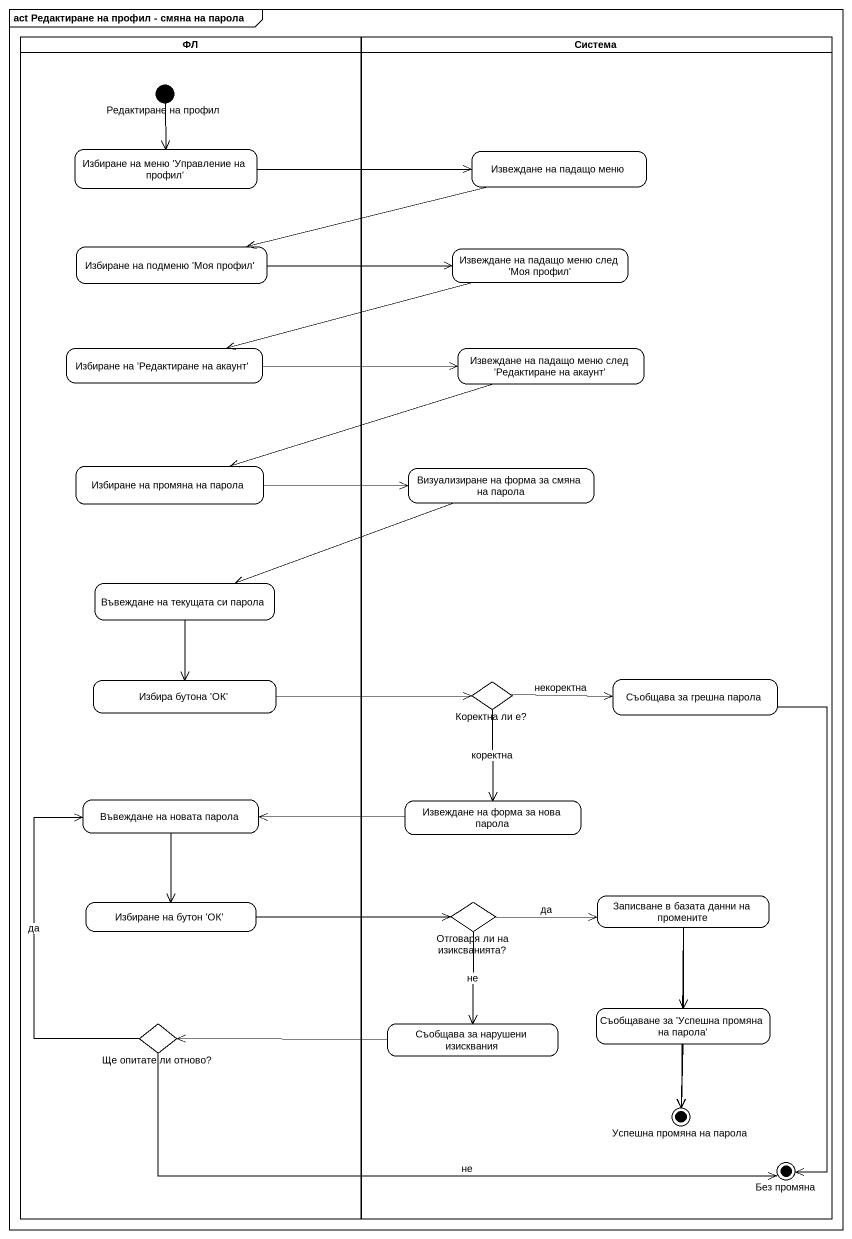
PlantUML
@startuml
mainframe act Редактиране на профил - смяна на парола
hide empty description
state ФЛ <<partition>> {
  state "Редактиране на профил" as Редактиране_на_профил <<start>>
  state "Избиране на меню 'Управление на профил'" as Избиране_на_меню_Управление
  state "Избиране на подменю 'Моя профил'" as Избиране_на_подменю_Моя
  state "Избиране на 'Редактиране на акаунт'" as Избиране_на_Редактиране_на
  state "Избиране на промяна на парола" as Избиране_на_промяна_на
  state "Въвеждане на текущата си парола" as Въвеждане_на_текущата_си
  state "Избира бутона 'ОК'" as Избира_бутона_ОК
  state "Въвеждане на новата парола" as Въвеждане_на_новата_парола
  state "Избиране на бутон 'ОК'" as Избиране_на_бутон_ОК
  state "Ще опитате ли отново?" as Ще_опитате_ли_отново <<choice>>
}
state Система <<partition>> {
  state "Извеждане на падащо меню" as Извеждане_на_падащо_меню
  state "Извеждане на падащо меню след 'Моя профил'" as Извеждане_на_падащо_меню_2
  state "Извеждане на падащо меню след 'Редактиране на акаунт'" as Извеждане_на_падащо_меню_3
  state "Визуализиране на форма за смяна на парола" as Визуализиране_на_форма_за
  state "Коректна ли е?" as Коректна_ли_е <<choice>>
  state "Съобщава за грешна парола" as Съобщава_за_грешна_парола
  state "Извеждане на форма за нова парола" as Извеждане_на_форма_за_нова
  state "Отговаря ли на изиксванията?" as Отговаря_ли_на_изиксванията <<choice>>
  state "Записване в базата данни на промените" as Записване_в_базата_данни_на
  state "Съобщава за нарушени изисквания" as Съобщава_за_нарушени
  state "Съобщаване за 'Успешна промяна на парола'" as Съобщаване_за_Успешна
  state "Успешна промяна на парола" as Успешна_промяна_на_парола <<end>>
  state "Без промяна" as Без_промяна <<end>>
}
Редактиране_на_профил --> Избиране_на_меню_Управление
Избиране_на_меню_Управление -right-> Извеждане_на_падащо_меню
Извеждане_на_падащо_меню -left-> Избиране_на_подменю_Моя
Избиране_на_подменю_Моя -right-> Извеждане_на_падащо_меню_2
Извеждане_на_падащо_меню_2 -left-> Избиране_на_Редактиране_на
Избиране_на_Редактиране_на -right-> Извеждане_на_падащо_меню_3
Извеждане_на_падащо_меню_3 -left-> Избиране_на_промяна_на
Избиране_на_промяна_на -right-> Визуализиране_на_форма_за
Визуализиране_на_форма_за -left-> Въвеждане_на_текущата_си
Въвеждане_на_текущата_си --> Избира_бутона_ОК
Избира_бутона_ОК -right-> Коректна_ли_е
Коректна_ли_е -right-> Съобщава_за_грешна_парола : некоректна
Коректна_ли_е --> Извеждане_на_форма_за_нова : коректна
Съобщава_за_грешна_парола --> Без_промяна
Въвеждане_на_новата_парола --> Избиране_на_бутон_ОК
Извеждане_на_форма_за_нова -left-> Въвеждане_на_новата_парола
Избиране_на_бутон_ОК -right-> Отговаря_ли_на_изиксванията
Отговаря_ли_на_изиксванията -right-> Записване_в_базата_данни_на : да
Отговаря_ли_на_изиксванията --> Съобщава_за_нарушени : не
Записване_в_базата_данни_на --> Съобщаване_за_Успешна
Записване_в_базата_данни_на --> Успешна_промяна_на_парола
Ще_опитате_ли_отново -up-> Въвеждане_на_новата_парола : да
Ще_опитате_ли_отново -right-> Без_промяна : не
Съобщава_за_нарушени -left-> Ще_опитате_ли_отново
Съобщаване_за_Успешна --> Успешна_промяна_на_парола
@enduml
